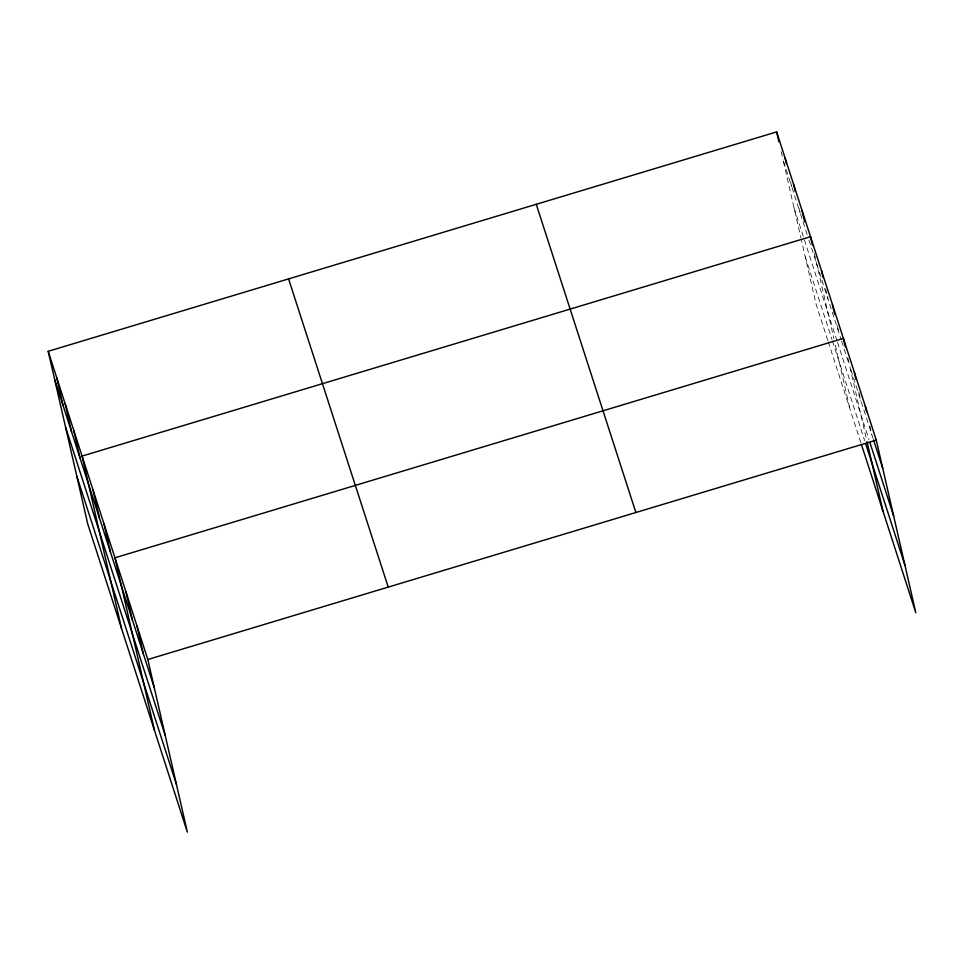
<?xml version="1.0" encoding="UTF-8"?>
<svg xmlns="http://www.w3.org/2000/svg" width="964" height="964" viewBox="0 0 964 964"><rect width="100%" height="100%" fill="white"/><g stroke="black" fill="none" stroke-linecap="round" stroke-linejoin="round"><path stroke-width="0.72" stroke-dasharray="4.82 3.62" d="M783.539 161.458L791.565 186.281L789.95 179.232M792.01 187.655L800.036 212.478L798.421 205.428M800.481 213.851L807.169 234.541M808.941 240.048L841.174 339.738M841.632 341.148L849.392 365.163M873.131 438.62L849.85 366.585L866.696 440.15M794.011 207.73L837.017 340.786M837.475 342.196L868.986 439.668M805.253 256.834L832.004 339.569M832.438 340.943L864.696 440.741M827.763 340.34L816.171 304.491L801.506 240.47M828.209 341.726L861.009 443.187M869.829 425.931L871.769 434.39M858.864 392.035L860.804 400.482M847.91 358.126L849.525 365.175M837.27 325.627L838.56 331.267M825.666 288.911L827.931 298.768M814.387 253.604L833.824 338.448M835.378 345.257L850.043 409.29M781.153 151.625L783.093 160.072M783.431 161.518L800.879 237.747"/><path stroke-width="1.45" d="M48.2 351.294L147.829 659.509L187.353 832.101L87.724 523.886L48.2 351.294L776.647 131.899L876.276 440.114L915.8 612.706L861.467 444.609M147.829 659.509L876.276 440.114M873.589 440.042L882.723 468.287M869.889 442.488L893.64 515.945M865.612 443.561L904.883 565.049M536.261 204.296L635.891 512.511M288.585 278.897L388.215 587.1M54.659 379.467L154.288 687.681M65.564 427.124L165.193 735.339M76.819 476.228L176.448 784.443M865.311 406.206L866.6 411.845M854.357 372.309L855.96 379.346M845.332 346.859L843.392 338.4L114.957 557.794L154.481 730.387M867.01 441.512L882.928 510.992M832.438 304.504L834.691 314.36M821.473 270.595L823.087 277.644M812.447 245.145L810.519 236.698L82.073 456.08L121.609 628.673M802.048 210.489L804.627 221.768M793.577 184.293L795.192 191.342M785.106 158.096L786.395 163.735M776.647 131.899L778.9 141.768M136.864 625.6L143.323 653.773M125.91 591.703L132.369 619.876M103.992 523.886L110.45 552.071M93.038 489.989L99.485 518.162M73.601 429.884L80.06 458.069M65.142 403.687L71.589 431.86M56.671 377.49L63.118 405.663"/></g></svg>
